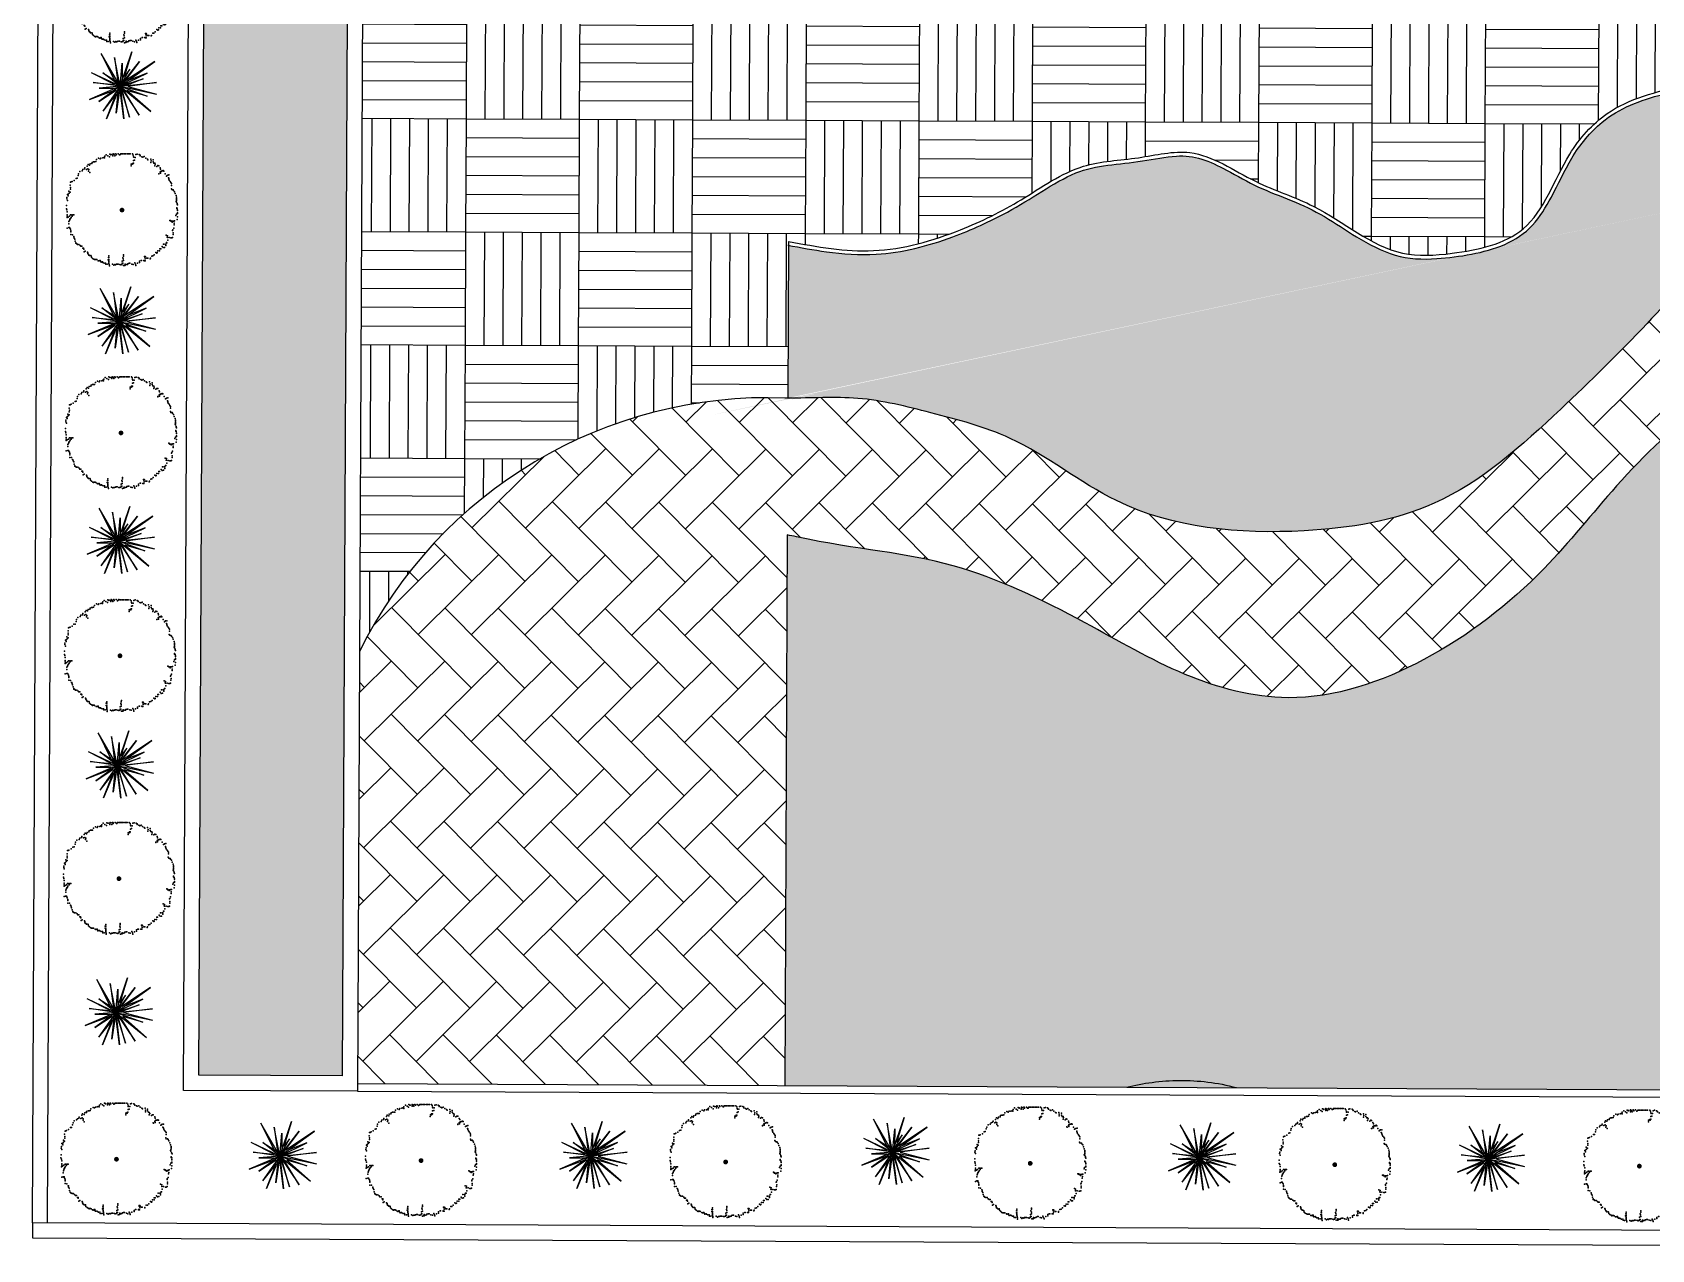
# Model space of a CAD drawing. Header units: metres. Extents: x 322294 to 7190115, y 7390841 to 10157759.
# Drawn here: x 323170.64 to 323192.44, y 7393311.26 to 7393327.65 of the extents above; entities that cross this region are included whole.
import ezdxf

# ---------------------------------------------------------------- set-up
doc = ezdxf.new("R2010")
doc.units = ezdxf.units.M
doc.layers.get('0').update_dxf_attribs({"lineweight": 18})
for name, color, linetype in [('Alvenaria', 6, 'Continuous'), ('DECK', 35, 'Continuous'), ('Piscina', 141, 'Continuous'), ('Piso externo', 254, 'Continuous'), ('VEGET', 64, 'Continuous')]:
    doc.layers.add(name, color=color, linetype=linetype)
doc.layers.add('linagrossa', color=7, linetype='Continuous', lineweight=25)

# ---------------------------------------------------------------- blocks, each defined once
blk = doc.blocks.new('A$C0D2935C8')
at = {"const_width": 0.25641}
blk.add_lwpolyline([(5.91658495039797, 5.977604519359645, 1), (6.17299495039797, 5.977604519359645, 1)], format="xyb", close=True, dxfattribs=at)
for p in [(1.816482855226944, 10.47461845432979), (2.108115451358905, 10.60899138067351), (2.242983085406279, 11.01310551471466), (2.265378079989792, 10.87823491086595), (2.310168069156815, 10.81104844769408), (2.354958058323841, 10.74386198452222), (2.556513009575451, 10.96781686176177), (2.601800665288777, 10.9907100269907), (2.691380643622826, 11.01310551471466), (2.803355616540387, 11.05789649016257), (2.938223250587762, 11.14747844105838), (3.050198223505323, 11.2370603919542), (3.162173196422884, 11.30424685512607), (3.162173196422884, 11.30424685512607), (3.364225814220795, 11.30424685512607), (3.723043394103293, 11.28185136740211), (3.812623372437342, 11.327140020355), (3.835018367020854, 11.46151294669873), (3.857911028150667, 11.48390843442268), (3.902701017317692, 11.52869940987059), (4.037070984818766, 11.61828136076641), (4.239123602616677, 11.70836098916721), (4.4630735484518, 11.79794294006303), (4.642731171666199, 11.84273391551094), (4.754706144583761, 11.84273391551094), (4.889573778631134, 11.84273391551094), (5.001548751548696, 11.84273391551094), (5.091128729882746, 11.79794294006303), (5.158811380179582, 11.84273391551094), (5.315576342264169, 11.9099203786828), (5.382761326014705, 11.93231586640676), (5.450443976311543, 11.95520903163569), (5.764471567027016, 11.86512940323489), (5.831656550777552, 11.86512940323489), (5.876446539944578, 11.93231586640676), (6.033211502029164, 11.95520903163569), (6.078499157742488, 11.95520903163569), (6.324844098161123, 11.95520903163569), (6.392029081911661, 11.95520903163569), (6.459711732208498, 11.84273391551094), (6.616476694293084, 11.77554745233907), (6.728949333756946, 11.95520903163569), (7.020084263342606, 11.9099203786828), (7.020084263342606, 11.9099203786828), (7.132556902806468, 11.12508295333443), (7.132556902806468, 11.12508295333443), (7.154951897389981, 11.21466490423025), (7.177346891973492, 11.64117452599535), (7.177346891973492, 11.19226941650629), (7.199741886557005, 11.5734903853185), (7.222136881140517, 11.50630392214664), (7.222136881140517, 11.46151294669873), (7.222136881140517, 11.39432648352687), (7.222136881140517, 11.25945587967816), (7.311716859474567, 11.39432648352687), (7.44658449352194, 11.61828136076641), (7.603349455606527, 11.59588587304246), (7.984562030072537, 11.55109489759455), (8.141824658703424, 11.46151294669873), (8.20900964245396, 11.43911745897478), (8.478247244002407, 11.48390843442268), (8.657904867216807, 11.48390843442268), (8.725089850967343, 10.74386198452222), (8.79227483471788, 10.87823491086595), (8.949039796802467, 10.85583942314199), (8.97193245793228, 11.43911745897478), (8.97193245793228, 11.05789649016257), (8.97193245793228, 10.87823491086595), (9.016722447099305, 11.34953550807896), (9.016722447099305, 11.25945587967816), (9.016722447099305, 11.25945587967816), (9.263067387517939, 10.92302588631386), (9.532304989066386, 10.83344393541804), (9.532304989066386, 10.78865295997013), (9.689567617697275, 10.72146649679827), (9.689567617697275, 10.67667552135036), (9.689567617697275, 10.49701394205374), (9.689567617697275, 10.47461845432979), (9.846332579781862, 10.72146649679827), (10.04838519757977, 10.5642004052256), (0.537977497781541, 9.039316529976766), (0.6051624815320782, 8.747677512060376), (0.6275574761155909, 9.308062382664223), (0.7400301155794526, 9.084107505424676), (0.8296100939135016, 9.308062382664223), (0.9191900722475506, 9.06171201770072), (0.964477727960876, 9.398142011065021), (0.9868727225443878, 9.48772396196084), (1.098847695461949, 9.53251493740875), (1.233217662963024, 9.82415395532514), (1.255612657546536, 9.913735906220959), (1.255612657546536, 9.48772396196084), (1.323295307843373, 9.712176516705366), (1.480060269927959, 10.07100199779362), (1.614927903975333, 10.11579297324153), (1.77169286605992, 10.40743199115792), (1.816482855226944, 10.34024552798606), (1.816482855226944, 10.27256138730921), (1.838877849810457, 10.20537492413735), (1.883667838977481, 10.11579297324153), (1.906062833560994, 10.11579297324153), (1.951350489274319, 10.09339748551758), (1.951350489274319, 10.07100199779362), (2.06332546219188, 10.11579297324153), (2.108115451358905, 9.913735906220959), (2.130510445942417, 9.936131393944914), (9.958805219245722, 10.31735236275712), (10.07078019216328, 10.42982747888188), (10.18275516508085, 10.16058394868944), (10.18275516508085, 10.07100199779362), (10.40720277746227, 10.04860651006967), (10.40720277746227, 9.868944930773049), (10.58686040067667, 9.644492376028523), (10.60925539526018, 9.801758467601186), (10.6540453844272, 9.756967492153276), (10.8332053410953, 9.465328474236886), (10.96807297514268, 9.330457870388178), (10.99046796972619, 9.19608494404445), (11.21491558210761, 9.06171201770072), (11.21491558210761, 8.77007299978433), (11.28210056585815, 9.039316529976766), (-3.876905463329194e-08, 7.065029867733899), (0.02239495581445805, 7.581121440394814), (0.06718494498148253, 7.80557399513934), (0.06718494498148253, 7.446748514051086), (0.111974934148507, 7.155109496134695), (0.1343699287320197, 7.895155946035159), (0.201554912482556, 7.917551433759114), (0.2687398962330931, 8.343563378019233), (0.2911348908166058, 8.09721301305573), (0.2911348908166058, 7.199900471582604), (0.3364225465299304, 8.18679496395155), (0.3588175411134431, 7.379064373374244), (0.3588175411134431, 7.222295959306559), (0.4260025248639794, 8.500829469591896), (0.537977497781541, 8.679993371383533), (0.6504501372454028, 7.311877910202379), (0.6952401264124282, 7.199900471582604), (0.9868727225443878, 7.17750498385865), (1.009267717127901, 7.087425355457854), (1.076452700878438, 7.110318520686786), (1.098847695461949, 7.065029867733899), (11.03525795889322, 8.500829469591896), (11.03525795889322, 8.43364300642003), (11.08004794806024, 8.545620445039805), (11.10244294264375, 8.456038494143986), (11.21491558210761, 8.679993371383533), (11.28210056585815, 8.500829469591896), (11.46126052252625, 8.365958865743188), (11.46126052252625, 8.09721301305573), (11.46126052252625, 8.051924360102843), (11.48365551710976, 8.47843398186794), (11.48365551710976, 8.38885203097212), (11.5513381674066, 7.895155946035159), (11.68570813490767, 7.895155946035159), (11.7304981240747, 7.379064373374244), (11.75289311865821, 7.670703391290634), (11.75289311865821, 7.670703391290634), (11.86536575812207, 7.446748514051086), (11.86536575812207, 7.065029867733899), (11.9101557472891, 7.222295959306559), (11.99973572562314, 7.491539489498995), (-3.876905463329194e-08, 6.84107499049435), (-3.876905463329194e-08, 6.773888527322486), (-3.876905463329194e-08, 6.639017923473779), (-3.876905463329194e-08, 6.527040484854004), (-3.876905463329194e-08, 6.369774393281344), (-3.876905463329194e-08, 6.324983417833434), (-3.876905463329194e-08, 6.257796954661569), (-3.876905463329194e-08, 6.16821500376575), (-3.876905463329194e-08, 6.033344399917044), (-3.876905463329194e-08, 5.988553424469134), (-3.876905463329194e-08, 5.921366961297269), (-3.876905463329194e-08, 5.809389522677495), (-3.876905463329194e-08, 5.54014599248506), (-3.876905463329194e-08, 5.293297950016579), (-3.876905463329194e-08, 5.270902462292624), (0.04478995039796985, 5.764100869724609), (0.04478995039796985, 5.315693437740534), (0.06718494498148253, 5.338088925464489), (0.08957993956499433, 5.719309894276699), (0.08957993956499433, 5.338088925464489), (0.111974934148507, 5.674518918828789), (1.098847695461949, 6.953052429114124), (1.278007652130048, 6.953052429114124), (10.85560033567882, 6.145819516041795), (10.99046796972619, 6.145819516041795), (11.16962792639429, 6.078135375364954), (11.16962792639429, 6.078135375364954), (11.28210056585815, 6.12342402831784), (11.48365551710976, 6.145819516041795), (11.5513381674066, 6.033344399917044), (11.77528811324172, 6.863470478218304), (11.77528811324172, 6.773888527322486), (11.77528811324172, 6.100530863088909), (11.77528811324172, 6.033344399917044), (11.82007810240875, 6.639017923473779), (11.86536575812207, 6.347378905557389), (11.86536575812207, 5.607332455656924), (11.86536575812207, 5.49535501703715), (11.86536575812207, 5.49535501703715), (11.88776075270558, 6.594226948025869), (11.88776075270558, 5.988553424469134), (11.88776075270558, 5.988553424469134), (11.88776075270558, 5.405275388636354), (11.9101557472891, 6.459854021682141), (11.9101557472891, 5.786496357448564), (11.93255074187261, 6.392169881005299), (11.93255074187261, 6.347378905557389), (11.93255074187261, 5.876575985849359), (11.93255074187261, 5.315693437740534), (11.99973572562314, 6.324983417833434), (11.99973572562314, 6.280192442385524), (12.02213072020666, 6.16821500376575), (-3.876905463329194e-08, 5.001658932100189), (0.02239495581445805, 4.642833451011934), (0.04478995039796985, 5.091240882996009), (0.06718494498148253, 4.777206377355664), (0.08957993956499433, 4.979263444376234), (0.08957993956499433, 4.754810889631709), (0.08957993956499433, 4.261612482199725), (0.201554912482556, 5.181320511396805), (0.201554912482556, 4.979263444376234), (0.201554912482556, 4.440776383991364), (0.2463449016495804, 4.104346390627064), (0.3135298854001176, 4.598042475564024), (0.3812125356969549, 3.992368952007289), (0.4260025248639794, 4.081950902903109), (0.4260025248639794, 3.880391513387515), (0.4483975194474921, 3.678334446366944), (0.537977497781541, 3.588752495471125), (10.99046796972619, 4.57564698784007), (10.99046796972619, 4.57564698784007), (11.16962792639429, 4.57564698784007), (11.16962792639429, 4.53085601239216), (11.16962792639429, 4.53085601239216), (11.3716805441922, 4.57564698784007), (11.39407553877571, 4.508460524668205), (11.48365551710976, 3.655938958642989), (11.48365551710976, 3.611147983195079), (11.52894317282309, 4.57564698784007), (11.52894317282309, 3.498672867070328), (11.57373316199011, 3.678334446366944), (11.64091814574065, 4.57564698784007), (11.64091814574065, 3.90278700111147), (11.64091814574065, 3.880391513387515), (11.66331314032416, 3.745520909538809), (11.68570813490767, 3.947577976559379), (11.75289311865821, 4.598042475564024), (11.75289311865821, 4.216821506751815), (11.75289311865821, 4.081950902903109), (11.82007810240875, 4.598042475564024), (11.88776075270558, 4.979263444376234), (11.88776075270558, 4.418380896267409), (11.88776075270558, 4.261612482199725), (11.9101557472891, 5.226111486844714), (11.9101557472891, 4.620437963287979), (11.97734073103963, 5.113636370719964), (12.04452571479017, 4.642833451011934), (0.4707925140310047, 3.431486403898464), (0.6275574761155909, 3.207531526658915), (0.8296100939135016, 3.117451898258119), (0.8520050884970143, 3.005474459638344), (0.8520050884970143, 2.89349702101857), (0.9191900722475506, 2.736230929445909), (1.031662711711413, 2.713835441721954), (1.076452700878438, 2.534173862425338), (1.166032679212487, 2.310218985185789), (1.233217662963024, 2.466987399253473), (1.323295307843373, 2.220139356784993), (1.524850259094984, 1.951393504097535), (1.614927903975333, 2.26542800973788), (1.637322898558846, 1.906602528649625), (1.682112887725871, 2.130557405889173), (1.704507882309383, 2.377405448357654), (1.704507882309383, 1.749336437076964), (1.861272844393969, 2.355009960633699), (1.861272844393969, 2.355009960633699), (2.018535473024856, 2.489382886977428), (10.18275516508085, 1.861313875696738), (10.18275516508085, 1.794127412524873), (10.27283280996119, 1.883709363420693), (10.49678275579632, 2.040975454993354), (10.56446540609316, 1.92899801637358), (10.60925539526018, 2.287823497461834), (10.67644037901072, 2.332614472909744), (10.74362536276125, 2.332614472909744), (10.85560033567882, 2.377405448357654), (10.90088799139214, 2.444591911529518), (10.96807297514268, 2.646648978550089), (10.96807297514268, 2.511778374701383), (11.0128629643097, 2.669044466274044), (11.14723293181078, 2.713835441721954), (11.25970557127464, 2.825812880341728), (11.34928554960869, 2.960683484190434), (11.3716805441922, 3.207531526658915), (11.3716805441922, 3.162242873706028), (11.3716805441922, 3.139847385982073), (11.3716805441922, 3.095056410534164), (11.39407553877571, 3.274717989830779), (11.39407553877571, 3.050265435086254), (11.39407553877571, 3.050265435086254), (11.50605051169327, 3.431486403898464), (1.838877849810457, 1.659754486181145), (1.928955494690807, 1.412906443712664), (2.15290544052593, 1.278533517368935), (2.354958058323841, 1.233244864416048), (2.6465906544558, 1.121267425796273), (2.668985649039313, 1.0092899871765), (2.870540600290924, 0.8072329201559283), (2.983013239754785, 0.582780365411403), (3.02780322892181, 0.4931984145155832), (3.050198223505323, 0.4260119513437184), (3.386620808804308, 0.3812209758958094), (3.633463415769244, 0.4036164636197643), (3.812623372437342, 0.4036164636197643), (4.037070984818766, 0.246350372047103), (4.126650963152815, 0.3812209758958094), (4.239123602616677, 0.2687458597710579), (4.351098575534238, 0.1791639088752381), (4.395888564701263, 0.08958195797941926), (4.530756198748637, 0.1791639088752381), (4.709916155416735, 0.04479098253150937), (4.867178784047622, 0.02239549480755443), (5.023943746132209, 0.08958195797941926), (5.023943746132209, 0.08958195797941926), (5.584813943812617, 7.083599484758452e-09), (5.921236529111602, 7.083599484758452e-09), (6.055606496612675, 0.04479098253150937), (6.257659114410587, 0.08958195797941926), (6.571686705126059, 0.08958195797941926), (6.594081699709572, 0.7848374324319733), (6.594081699709572, 0.6728599938121995), (6.594081699709572, 0.5155939022395382), (6.594081699709572, 0.4484074390676733), (6.728949333756946, 0.6056735306403347), (6.728949333756946, 0.3140345127239446), (6.728949333756946, 0.08958195797941926), (6.818529312090996, 0.1791639088752381), (6.86331930125802, 0.4931984145155832), (6.885714295841532, 0.06718647025546431), (6.975294274175582, 0.4260119513437184), (7.065371919055931, 0.3812209758958094), (7.065371919055931, 0.3812209758958094), (7.087766913639443, 0.3588254881718544), (7.199741886557005, 0.3140345127239446), (7.311716859474567, 0.2687458597710579), (7.53616447185599, 0.246350372047103), (7.962167035489024, 0.3364300004478995), (7.962167035489024, 0.246350372047103), (8.007454691202348, 0.08958195797941926), (8.029849685785862, 0.3588254881718544), (8.141824658703424, 0.4260119513437184), (8.298589620788011, 0.4708029267916283), (8.411062260251871, 0.4708029267916283), (8.702694856383832, 0.4708029267916283), (8.725089850967343, 0.6504645060882446), (8.926644802218956, 0.7848374324319733), (8.949039796802467, 0.8072329201559283), (9.083907430849841, 0.8296284078798832), (9.195882403767403, 0.8968148710517481), (9.420330016148828, 0.9421035240046347), (9.599987639363224, 1.0092899871765), (9.64477762853025, 1.031685474900454), (9.711962612280786, 1.121267425796273), (9.756752601447811, 1.3457199805408), (9.756752601447811, 1.210849376692093), (9.868727574365373, 1.480092906884528), (9.958805219245722, 1.6821499739051), (9.958805219245722, 1.6821499739051), (9.958805219245722, 1.6821499739051), (9.958805219245722, 1.569674857780348)]:
    blk.add_point(p)
blk = doc.blocks.new('*U54')
at = {"layer": 'VEGET', "xscale": 0.125, "yscale": 0.125, "zscale": 0.125}
blk.add_blockref('A$C0D2935C8', (-0.7527828547513309, -0.7472005649199218), dxfattribs=at)
blk = doc.blocks.new('*U55')
at = {"color": 0, "linetype": 'ByBlock', "lineweight": -2, "transparency": 16777216}
for p in [(-7.531577814756222e-16, -12.3), (-1.004210375300829e-15, -16.4), (-1.255262969126037e-15, -20.5), (-1.506315562951244e-15, -24.6), (-1.757368156776452e-15, -28.7), (-2.008420750601659e-15, -32.8)]:
    blk.add_blockref('*U54', p, dxfattribs=at)
blk = doc.blocks.new('A$C21090EC6')
for p, q in [((6.749999990448771, 5.999999985987621), (1.874999990448771, 12.74999998598762)), ((1.874999990448771, 12.74999998598762), (5.624999990448771, 7.124999985987621)), ((6.749999990448771, 5.999999985987621), (5.999999990448771, 13.12499998598762)), ((5.999999990448771, 13.12499998598762), (6.749999990448771, 7.499999985987621)), ((6.749999990448771, 5.999999985987621), (8.24999999044877, 13.12499998598762)), ((6.749999990448771, 7.499999985987621), (8.24999999044877, 13.12499998598762)), ((6.749999990448771, 5.999999985987621), (1.874999990448771, 9.749999985987621)), ((1.874999990448771, 9.749999985987621), (6.374999990448771, 6.374999985987621)), ((6.749999990448771, 5.999999985987621), (4.124999990448771, 11.24999998598762)), ((4.124999990448771, 11.24999998598762), (5.573275852517736, 7.629310330815207)), ((6.749999990448771, 5.999999985987621), (5.249999990448771, 10.49999998598762)), ((5.249999990448771, 10.49999998598762), (6.642857133305914, 7.017857128844764)), ((6.749999990448771, 5.999999985987621), (11.62499999044877, 11.99999998598762)), ((6.749999990448771, 5.999999985987621), (8.62499999044877, 11.24999998598762)), ((6.749999990448771, 5.999999985987621), (12.37499999044877, 9.749999985987621)), ((12.37499999044877, 9.749999985987621), (7.499999990448771, 6.749999985987621)), ((11.62499999044877, 11.99999998598762), (7.579495231484044, 7.328560793449434)), ((8.62499999044877, 11.24999998598762), (7.579495231484044, 7.328560793449434)), ((6.749999990448771, 5.999999985987621), (-9.551229140924988e-09, 8.249999985987621)), ((-9.551229140924988e-09, 8.249999985987621), (4.874999990448771, 6.749999985987621)), ((6.749999990448771, 5.999999985987621), (2.249999990448771, 6.374999985987621)), ((2.249999990448771, 6.374999985987621), (5.624999990448771, 6.374999985987621)), ((6.749999990448771, 5.999999985987621), (3.374999990448771, 7.874999985987621)), ((3.374999990448771, 7.874999985987621), (4.874999990448771, 6.749999985987621)), ((6.749999990448771, 5.999999985987621), (12.74999999044877, 7.874999985987621)), ((6.749999990448771, 5.999999985987621), (13.12499999044877, 6.749999985987621)), ((12.74999999044877, 7.874999985987621), (7.499999990448771, 6.374999985987621)), ((13.12499999044877, 6.749999985987621), (7.499999990448771, 5.999999985987621)), ((6.749999990448771, 5.999999985987621), (0.3749999904487709, 2.249999985987621)), ((0.3749999904487709, 2.249999985987621), (5.488636354085134, 4.806818167805803)), ((6.749999990448771, 5.999999985987621), (1.124999990448771, 4.874999985987621)), ((1.124999990448771, 4.874999985987621), (5.934593013704585, 5.520348823196923)), ((6.749999990448771, 5.999999985987621), (4.124999990448771, 0.3749999859876212)), ((6.749999990448771, 5.999999985987621), (4.124999990448771, 2.624999985987621)), ((4.124999990448771, 2.624999985987621), (5.934593013704585, 5.520348823196923)), ((6.374999990448771, 4.874999985987621), (4.124999990448771, 0.3749999859876212)), ((6.749999990448771, 5.999999985987621), (5.999999990448771, 0.7499999859876212)), ((5.999999990448771, 0.7499999859876212), (6.374999990448771, 4.874999985987621)), ((6.749999990448771, 5.999999985987621), (9.37499999044877, -1.401237881282213e-08)), ((6.749999990448771, 5.999999985987621), (13.12499999044877, 3.374999985987621)), ((6.749999990448771, 5.999999985987621), (7.124999990448771, 1.874999985987621)), ((6.749999990448771, 5.999999985987621), (11.99999999044877, 5.249999985987621)), ((6.749999990448771, 5.999999985987621), (9.74999999044877, 1.874999985987621)), ((6.749999990448771, 5.999999985987621), (11.62499999044877, 2.624999985987621)), ((7.124999990448771, 1.874999985987621), (7.124999990448771, 4.874999985987621)), ((9.74999999044877, 1.874999985987621), (7.499999990448771, 5.249999985987621)), ((9.37499999044877, -1.401237881282213e-08), (7.499999990448771, 4.874999985987621)), ((11.99999999044877, 5.249999985987621), (7.874999990448771, 5.624999985987621)), ((13.12499999044877, 3.374999985987621), (8.24999999044877, 5.249999985987621)), ((8.24999999044877, 5.249999985987621), (11.62499999044877, 2.624999985987621)), ((4.124999990448771, 0.3749999859876212), (4.124999990448771, 0.3749999859876212))]:
    blk.add_line(p, q)
blk = doc.blocks.new('*U56')
at = {"layer": 'VEGET', "xscale": 0.125, "yscale": 0.125, "zscale": 0.125}
blk.add_blockref('A$C0D2935C8', (-0.7527828547511035, -0.7472005649199218), dxfattribs=at)
blk = doc.blocks.new('*U51')
at = {"color": 0, "linetype": 'ByBlock', "lineweight": -2, "transparency": 16777216}
for p in [(-12, 0), (-9, 0), (-6, 0), (-3, 0), (0, 0)]:
    blk.add_blockref('*U56', p, dxfattribs=at)

msp = doc.modelspace()

# ---------------------------------------------------------------- hatches: boundary and pattern name
at = {"layer": 'DECK'}
h = msp.add_hatch(dxfattribs=at)
h.set_pattern_fill('AR-PARQ1', color=256, scale=0.004999999999999999, angle=-90.26122712084285)
h.set_pattern_definition([(359.7387728791571, (321944.8202772287, 7394942.984563339), (1.530932468872995, 1.517035851834239), [1.524, -1.524]), (359.7387728791571, (321944.8191191771, 7394942.730565978), (1.530932468872995, 1.517035851834239), [1.524, -1.524]), (359.7387728791571, (321944.8179611255, 7394942.476568618), (1.530932468872995, 1.517035851834239), [1.524, -1.524]), (359.7387728791571, (321944.8168030747, 7394942.222571258), (1.530932468872995, 1.517035851834239), [1.524, -1.524]), (359.7387728791571, (321944.8156450231, 7394941.968573898), (1.530932468872995, 1.517035851834239), [1.524, -1.524]), (359.7387728791571, (321944.8144869715, 7394941.714576538), (1.530932468872995, 1.517035851834239), [1.524, -1.524]), (359.7387728791571, (321944.8133289198, 7394941.460579178), (1.530932468872995, 1.517035851834239), [1.524, -1.524]), (269.7387728791572, (321946.3442613886, 7394942.97761503), (-1.530932468872995, -1.517035851834239), [1.524, -1.524]), (269.7387728791572, (321946.5982587487, 7394942.976456978), (-1.530932468872995, -1.517035851834239), [1.524, -1.524]), (269.7387728791572, (321946.8522561087, 7394942.975298927), (-1.530932468872995, -1.517035851834239), [1.524, -1.524]), (269.7387728791572, (321947.1062534686, 7394942.974140876), (-1.530932468872995, -1.517035851834239), [1.524, -1.524]), (269.7387728791572, (321947.3602508286, 7394942.972982825), (-1.530932468872995, -1.517035851834239), [1.524, -1.524]), (269.7387728791572, (321947.6142481886, 7394942.971824773), (-1.530932468872995, -1.517035851834239), [1.524, -1.524]), (269.7387728791572, (321947.8682455486, 7394942.970666721), (-1.530932468872995, -1.517035851834239), [1.524, -1.524])])
edge = h.paths.add_edge_path()
edge.add_spline(control_points=[(323180.8177116831, 7393324.833276642), (323181.1994711878, 7393324.762888297), (323181.980935604, 7393324.618802856), (323183.0591301393, 7393324.928385898), (323183.968436632, 7393325.374606975), (323184.6993277271, 7393325.907040493), (323185.5092063144, 7393325.93017266), (323186.3242819271, 7393326.140536907), (323187.0596995693, 7393325.604452717), (323188.0593491161, 7393325.309558597), (323188.8370910807, 7393324.604817377), (323189.8613563681, 7393324.665647678), (323190.8842266209, 7393324.890641978), (323191.2002069729, 7393325.921707575), (323191.8834375626, 7393326.695449622), (323192.7070373571, 7393326.903152368), (323193.484466782, 7393327.060399179), (323194.1674877079, 7393326.971251846), (323194.7829772392, 7393326.874228764), (323195.1411753587, 7393326.555553497), (323195.4356205012, 7393326.357419266), (323195.6148311938, 7393326.188954861), (323195.7185164492, 7393326.086377695)], knot_values=[0, 0, 0, 0, 1.121175050994834, 2.295053281410613, 3.179697215172347, 4.106523322434493, 4.837163583320176, 5.515537628713952, 6.453626561207718, 7.287821957608327, 8.599362262956383, 9.250860597013961, 10.23703405142404, 11.38713621036541, 12.11217419562519, 13.1798244577285, 13.76893162960188, 14.42169625077931, 15.19095837024913, 15.50982201494911, 15.80319997715319, 16.22799555667295, 16.22799555667295, 16.22799555667295, 16.22799555667295], degree=3, periodic=0)
edge.add_line((323195.7185164492, 7393326.086377695), (323195.7359466397, 7393329.909370611))
edge.add_line((323195.7359466404, 7393329.909370611), (323175.0911740317, 7393330.003496425))
edge.add_line((323175.0911740315, 7393330.003496426), (323175.0424442521, 7393319.315512175))
edge.add_arc((323180.5379236893, 7393316.600803086), 6.1294322494234, 87.8496153976264, 153.7111120904548, ccw=False)
edge.add_spline(control_points=[(323180.7679151947, 7393322.725918888), (323180.7813088942, 7393322.725689699), (323180.7947025936, 7393322.725460511), (323180.8081007027, 7393322.725284286)], knot_values=[19.0756298928001, 19.0756298928001, 19.0756298928001, 19.0756298928001, 19.11477409459467, 19.11477409459492, 19.11477409459492, 19.11477409459492], degree=3, periodic=0)
edge.add_line((323180.8081007027, 7393322.725284286), (323180.8177116827, 7393324.833276643))
at = {"layer": 'Piscina'}
h = msp.add_hatch(color=256, dxfattribs=at)
h.dxf.hatch_style = 1
h.paths.add_polyline_path([(323174.8110387559, 7393313.600298336), (323174.8848939813, 7393329.799088825), (323172.9547518835, 7393329.807888933), (323172.8808966581, 7393313.609098441)])
h = msp.add_hatch(color=256, dxfattribs=at)
h.dxf.hatch_style = 1
edge = h.paths.add_edge_path()
edge.add_spline(control_points=[(323180.8081007027, 7393322.725284286), (323181.1223548309, 7393322.721150903), (323181.7748157044, 7393322.772667401), (323182.7714630492, 7393322.51782031), (323184.0021460405, 7393322.199294973), (323185.4151538099, 7393321.023199398), (323187.5076188283, 7393320.834600955), (323189.6849334964, 7393321.181728799), (323191.1157857841, 7393322.464440271), (323192.660506097, 7393323.989789592), (323193.9953359701, 7393325.518712561), (323195.2530298358, 7393325.973263476), (323195.6596198516, 7393326.072340888)], knot_values=[2.554156273312632, 2.554156273312881, 2.554156273312881, 2.554156273312881, 3.47228781129866, 4.445793999676766, 5.539864799173426, 7.15466140881497, 9.648199859493037, 11.38866339296839, 13.45822573822081, 15.05190955032435, 17.83644555269876, 19.07562989280035, 19.07562989280035, 19.07562989280035, 19.07562989280035], degree=3, periodic=0)
edge.add_spline(control_points=[(323195.6596198516, 7393326.072340888), (323195.5763296377, 7393326.154061778), (323195.4917941685, 7393326.232948918), (323195.3109184608, 7393326.379412577), (323195.210525305, 7393326.445532792), (323195.0242421642, 7393326.590511054), (323194.9428396481, 7393326.662203182), (323194.7681769655, 7393326.768878233), (323194.6713275217, 7393326.807483766), (323194.3849934434, 7393326.889671622), (323194.1823778693, 7393326.915590585), (323193.8185993772, 7393326.96338976), (323193.6539268417, 7393326.979190498), (323193.3435060757, 7393326.969841112), (323193.1951710408, 7393326.946996411), (323192.8938090978, 7393326.886977466), (323192.739932155, 7393326.852724266), (323192.2856946142, 7393326.734431544), (323191.9986160696, 7393326.626898034), (323191.6084520864, 7393326.306235936), (323191.4724715084, 7393326.139864329), (323191.2616891703, 7393325.787087659), (323191.1795289561, 7393325.60396714), (323191.0133839071, 7393325.293778936), (323190.9332678111, 7393325.16279073), (323190.7285348726, 7393324.94163552), (323190.6002783332, 7393324.856032601), (323190.3181855124, 7393324.732791158), (323190.1651824029, 7393324.691927462), (323189.8540635904, 7393324.632968882), (323189.6975021733, 7393324.612592957), (323189.3514324069, 7393324.589050992), (323189.1611788364, 7393324.597335227), (323188.7998963755, 7393324.702846552), (323188.6304025307, 7393324.794237159), (323188.3186640313, 7393324.984618559), (323188.175362102, 7393325.081806535), (323187.8855632697, 7393325.253611108), (323187.7381935947, 7393325.322626424), (323187.4405316062, 7393325.443229981), (323187.2926156642, 7393325.497953746), (323186.9982387332, 7393325.633597772), (323186.8547711804, 7393325.718352903), (323186.6019580603, 7393325.853578805), (323186.4910576037, 7393325.907233389), (323186.2683000766, 7393325.976836076), (323186.1571010848, 7393325.989478651), (323185.8926342492, 7393325.974995838), (323185.7384739616, 7393325.942366835), (323185.4230431177, 7393325.891942761), (323185.2652187777, 7393325.87941538), (323184.9646392663, 7393325.839267873), (323184.8228870749, 7393325.809631408), (323184.5301870959, 7393325.692169215), (323184.3788409777, 7393325.602278898), (323184.0749154317, 7393325.412394364), (323183.9210999279, 7393325.314891947), (323183.5264880438, 7393325.100228618), (323183.2822411084, 7393324.989853359), (323182.6961769727, 7393324.772655248), (323182.3481647668, 7393324.680633113), (323181.7727766341, 7393324.647191441), (323181.549343694, 7393324.664643482), (323181.1566856864, 7393324.718699127), (323180.9867169249, 7393324.749915717), (323180.8174738789, 7393324.781118712)], knot_values=[0.00887907289325085, 0.00887907289325085, 0.00887907289325085, 0.00887907289325085, 0.3513439182401132, 0.3513439182401132, 0.7053176888245751, 0.7053176888245751, 1.024484980934886, 1.024484980934886, 1.3449948935466, 1.3449948935466, 1.917833556090677, 1.917833556090677, 2.410929878102635, 2.410929878102635, 2.860368871245376, 2.860368871245376, 3.309807864388116, 3.309807864388116, 4.218982769886134, 4.218982769886134, 4.848277285352539, 4.848277285352539, 5.405775681314328, 5.405775681314328, 5.846524494708831, 5.846524494708831, 6.287273308103334, 6.287273308103334, 6.720431200029061, 6.720431200029061, 7.153589091954789, 7.153589091954789, 7.694149674148818, 7.694149674148818, 8.244520118135458, 8.244520118135458, 8.733930768914462, 8.733930768914462, 9.223341419693462, 9.223341419693462, 9.683875332687379, 9.683875332687379, 10.14440924568129, 10.14440924568129, 10.50998959741657, 10.50998959741657, 10.87556994915185, 10.87556994915185, 11.32509191792752, 11.32509191792752, 11.7746138867032, 11.7746138867032, 12.22413585547888, 12.22413585547888, 12.74164526975407, 12.74164526975407, 13.25915468402926, 13.25915468402926, 14.03984860195687, 14.03984860195687, 15.05338643724737, 15.05338643724737, 15.69975130981714, 15.69975130981714, 16.19671862995729, 16.19671862995729, 16.19671862995729, 16.19671862995729], degree=3, periodic=0)
edge.add_line((323180.8174738789, 7393324.781118712), (323180.8081007028, 7393322.725284284))
h = msp.add_hatch(color=256, dxfattribs=at)
h.dxf.hatch_style = 1
edge = h.paths.add_edge_path()
edge.add_arc((323196.6099367286, 7393318.675991773), 5.450747971383811, -75.78524648665622, 71.64884360994877)
edge.add_line((323198.326050344, 7393323.849540602), (323198.3236145992, 7393323.315304616))
edge.add_arc((323198.2722786434, 7393323.315538673), 0.05133648973705775, -111.4466773214445, -0.2612271208428183, ccw=False)
edge.add_spline(control_points=[(323198.2523015357, 7393323.268248607), (323198.0204383611, 7393323.366196362), (323197.5063007628, 7393323.573913546), (323196.5912641425, 7393323.572603372), (323195.4245749867, 7393323.688640448), (323194.3134809315, 7393323.13986865), (323193.0036308253, 7393322.623627599), (323191.9805191202, 7393321.60956915), (323190.9116476427, 7393320.254437875), (323189.4722790881, 7393319.135374459), (323187.7032923969, 7393318.523542698), (323186.0901742739, 7393318.961231646), (323184.7142013703, 7393319.782658592), (323182.9439101196, 7393320.626415162), (323181.7287844714, 7393320.679431699), (323180.8410298739, 7393320.875839054), (323180.7996995638, 7393320.882648311)], knot_values=[0.07425057890706374, 0.07425057890706374, 0.07425057890706374, 0.07425057890706374, 0.8019127125007175, 1.682302942960419, 2.721634713791687, 4.168202022756401, 5.191147399644493, 6.827890595044167, 8.269142796155347, 10.24692424492761, 12.09662656230872, 13.47808161484512, 14.95543091272154, 16.83899330297836, 18.92756804383419, 19.03289516954315, 19.03289516954315, 19.03289516954315, 19.03289516954315], degree=3, periodic=0)
edge.add_line((323180.7996995638, 7393320.882648311), (323180.7659052018, 7393313.470474236))
edge.add_line((323180.7659052013, 7393313.470474237), (323197.948406088, 7393313.392133975))
at = {"layer": 'Piso externo'}
h = msp.add_hatch(dxfattribs=at)
h.set_pattern_fill('AR-HBONE', color=256, scale=0.004999999999999999, angle=-90.26122712084285)
h.set_pattern_definition([(314.7387728791571, (322051.8168568877, 7395675.723872134), (0.7184130228046197, -0.003275464047885635), [1.524, -0.5079999999999999]), (44.73877287915715, (322052.1744254232, 7395675.363028136), (0.7184130228046197, -0.003275464047885635), [1.524, -0.508])])
edge = h.paths.add_edge_path()
edge.add_line((323180.7659052013, 7393313.470474237), (323180.7996995632, 7393320.882648312))
edge.add_spline(control_points=[(323180.7996995638, 7393320.882648311), (323180.8410298739, 7393320.875839054), (323181.7287844714, 7393320.679431699), (323182.9439101196, 7393320.626415162), (323184.7142013703, 7393319.782658592), (323186.0901742739, 7393318.961231646), (323187.7032923969, 7393318.523542698), (323189.4722790881, 7393319.135374459), (323190.9116476427, 7393320.254437875), (323191.9805191202, 7393321.60956915), (323193.0036308253, 7393322.623627599), (323194.3134809315, 7393323.13986865), (323195.4245749867, 7393323.688640448), (323196.5912641425, 7393323.572603372), (323197.5063007628, 7393323.573913546), (323198.0204383611, 7393323.366196362), (323198.2523015357, 7393323.268248607)], knot_values=[0.07425057890706199, 0.07425057890706199, 0.07425057890706199, 0.07425057890706199, 0.1795777046160296, 2.268152445471852, 4.151714835728677, 5.629064133605091, 7.010519186141497, 8.8602215035226, 10.83800295229487, 12.27925515340605, 13.91599834880572, 14.93894372569381, 16.38551103465853, 17.4248428054898, 18.3052330359495, 19.03289516954315, 19.03289516954315, 19.03289516954315, 19.03289516954315], degree=3, periodic=0)
edge.add_arc((323198.2722786434, 7393323.315538673), 0.05133648973705774, 248.5533226785556, 359.7387728791571)
edge.add_line((323198.3236145995, 7393323.315304616), (323198.3373931492, 7393326.337377016))
edge.add_spline(control_points=[(323198.3373931494, 7393326.337377017), (323197.4390300532, 7393326.307676915), (323196.5406669569, 7393326.277976815), (323195.7185164492, 7393326.086377695)], knot_values=[0, 0, 0, 0, 2.494457420962743, 2.494457420962743, 2.494457420962743, 2.494457420962743], degree=3, periodic=0)
edge.add_spline(control_points=[(323195.7185164492, 7393326.086377695), (323195.6988402486, 7393326.08179223), (323195.6792077019, 7393326.077114034), (323195.6596198516, 7393326.072340888)], knot_values=[2.494457420962743, 2.494457420962743, 2.494457420962743, 2.494457420962743, 2.554156273312633, 2.554156273312633, 2.554156273312633, 2.554156273312633], degree=3, periodic=0)
edge.add_spline(control_points=[(323195.6596198516, 7393326.072340888), (323195.2530298358, 7393325.973263476), (323193.9953359701, 7393325.518712561), (323192.660506097, 7393323.989789592), (323191.1157857841, 7393322.464440271), (323189.6849334964, 7393321.181728799), (323187.5076188283, 7393320.834600955), (323185.4151538099, 7393321.023199398), (323184.0021460405, 7393322.199294973), (323182.7714630492, 7393322.51782031), (323181.7748157044, 7393322.772667401), (323181.1223548309, 7393322.721150903), (323180.8081007027, 7393322.725284286)], knot_values=[2.554156273312633, 2.554156273312633, 2.554156273312633, 2.554156273312633, 3.793340613414218, 6.577876615788631, 8.171560427892167, 10.24112277314458, 11.98158630661994, 14.47512475729801, 16.08992136693955, 17.18399216643621, 18.15749835481432, 19.0756298928001, 19.0756298928001, 19.0756298928001, 19.07562989280035], degree=3, periodic=0)
edge.add_arc((323180.5379236893, 7393316.600803086), 6.129432249423504, 87.6586721837017, 153.7111120904577)
edge.add_line((323175.0424442517, 7393319.315512174), (323175.0159144679, 7393313.496690198))
edge.add_line((323175.0159144676, 7393313.496690198), (323180.7659052019, 7393313.470474237))

# ---------------------------------------------------------------- linework, layer by layer
at = {"layer": 'Alvenaria'}
for p, q in [((323170.9237465204, 7393330.022496998), (323170.8398533842, 7393311.622074805)), ((323180.8177116831, 7393324.833276642), (323180.8081007027, 7393322.725284286)), ((323180.7996995638, 7393320.882648311), (323180.7659052013, 7393313.470474237)), ((323175.0154463551, 7393313.394018285), (323197.9609158195, 7393313.289402893)), ((323175.0159144676, 7393313.496690198), (323197.9613839319, 7393313.392074805))]:
    msp.add_line(p, q, dxfattribs=at)
for points in [[(323170.6398554629, 7393311.622986657), (323170.6389436109, 7393311.422988735), (323205.6386159432, 7393311.263414556), (323205.8386138644, 7393311.262502704), (323205.9243307038, 7393330.062920741), (323205.7243327826, 7393330.063832591)], [(323205.6395277953, 7393311.463412478), (323170.6398554629, 7393311.622986657), (323170.7237485992, 7393330.02340885)]]:
    msp.add_lwpolyline(points, dxfattribs=at)
for points in [[(323175.0911740315, 7393330.003496426), (323175.0154463551, 7393313.394018285), (323172.6746166089, 7393313.404690842), (323172.7503442852, 7393330.014168981)], [(323174.8848939813, 7393329.799088825), (323174.8110387559, 7393313.600298336), (323172.8808966581, 7393313.609098441), (323172.9547518835, 7393329.807888933)]]:
    msp.add_lwpolyline(points, close=True, dxfattribs=at)
msp.add_arc((323180.5379236893, 7393316.600803086), 6.129432249423417, 87.84961543305056, 153.7111121032907, dxfattribs=at)
for points, knots in [([(323180.8177116831, 7393324.833276642), (323181.1994711878, 7393324.762888297), (323181.980935604, 7393324.618802856), (323183.0591301393, 7393324.928385898), (323183.968436632, 7393325.374606975), (323184.6993277271, 7393325.907040493), (323185.5092063144, 7393325.93017266), (323186.3242819271, 7393326.140536907), (323187.0596995693, 7393325.604452717), (323188.0593491161, 7393325.309558597), (323188.8370910807, 7393324.604817377), (323189.8613563681, 7393324.665647678), (323190.8842266209, 7393324.890641978), (323191.2002069729, 7393325.921707575), (323191.8834375626, 7393326.695449622), (323192.7070373571, 7393326.903152368), (323193.484466782, 7393327.060399179), (323194.1674877079, 7393326.971251846), (323194.7829772392, 7393326.874228764), (323195.1411753587, 7393326.555553497), (323195.4356205012, 7393326.357419266), (323195.6148311938, 7393326.188954861), (323195.7185164492, 7393326.086377695)], [0, 0, 0, 0, 1.121175050994834, 2.295053281410613, 3.179697215172347, 4.106523322434493, 4.837163583320176, 5.515537628713952, 6.453626561207718, 7.287821957608327, 8.599362262956383, 9.250860597013961, 10.23703405142404, 11.38713621036541, 12.11217419562519, 13.1798244577285, 13.76893162960188, 14.42169625077931, 15.19095837024913, 15.50982201494911, 15.80319997715319, 16.22799555667295, 16.22799555667295, 16.22799555667295, 16.22799555667295]), ([(323180.808403225, 7393324.782791122), (323180.9806436517, 7393324.751033646), (323181.1536363204, 7393324.719118921), (323181.549343694, 7393324.664643482), (323181.7727766341, 7393324.647191441), (323182.3481647668, 7393324.680633113), (323182.6961769727, 7393324.772655248), (323183.2822411084, 7393324.989853359), (323183.5264880438, 7393325.100228618), (323183.9210999279, 7393325.314891947), (323184.0749154317, 7393325.412394364), (323184.3788409777, 7393325.602278898), (323184.5301870959, 7393325.692169215), (323184.8228870749, 7393325.809631408), (323184.9646392663, 7393325.839267873), (323185.2652187777, 7393325.87941538), (323185.4230431177, 7393325.891942761), (323185.7384739616, 7393325.942366835), (323185.8926342492, 7393325.974995838), (323186.1571010848, 7393325.989478651), (323186.2683000766, 7393325.976836076), (323186.4910576037, 7393325.907233389), (323186.6019580603, 7393325.853578805), (323186.8547711804, 7393325.718352903), (323186.9982387332, 7393325.633597772), (323187.2926156642, 7393325.497953746), (323187.4405316062, 7393325.443229981), (323187.7381935947, 7393325.322626424), (323187.8855632697, 7393325.253611108), (323188.175362102, 7393325.081806535), (323188.3186640313, 7393324.984618559), (323188.6304025307, 7393324.794237159), (323188.7998963755, 7393324.702846552), (323189.1611788364, 7393324.597335227), (323189.3514324069, 7393324.589050992), (323189.6975021733, 7393324.612592957), (323189.8540635904, 7393324.632968882), (323190.1651824029, 7393324.691927462), (323190.3181855124, 7393324.732791158), (323190.6002783332, 7393324.856032601), (323190.7285348726, 7393324.94163552), (323190.9332678111, 7393325.16279073), (323191.0133839071, 7393325.293778936), (323191.1795289561, 7393325.60396714), (323191.2616891703, 7393325.787087659), (323191.4724715084, 7393326.139864329), (323191.6084520864, 7393326.306235936), (323191.9986160696, 7393326.626898034), (323192.2856946142, 7393326.734431544), (323192.739932155, 7393326.852724266), (323192.8938090978, 7393326.886977466), (323193.1951710408, 7393326.946996411), (323193.3435060757, 7393326.969841112), (323193.6539268417, 7393326.979190498), (323193.8185993772, 7393326.96338976), (323194.1823778693, 7393326.915590585), (323194.3849934434, 7393326.889671622), (323194.6713275217, 7393326.807483766), (323194.7681769655, 7393326.768878233), (323194.9428396481, 7393326.662203182), (323195.0242421642, 7393326.590511054), (323195.210525305, 7393326.445532792), (323195.3109184608, 7393326.379412577), (323195.4917941685, 7393326.232948918), (323195.5763296377, 7393326.154061778), (323195.6596198516, 7393326.072340888)], [0, 0, 0, 0, 0.5058463930334033, 0.5058463930334033, 1.152211265603169, 1.152211265603169, 2.165749100893664, 2.165749100893664, 2.946443018821276, 2.946443018821276, 3.463952433096469, 3.463952433096469, 3.981461847371663, 3.981461847371663, 4.43098381614734, 4.43098381614734, 4.880505784923018, 4.880505784923018, 5.330027753698695, 5.330027753698695, 5.695608105433971, 5.695608105433971, 6.061188457169247, 6.061188457169247, 6.521722370163162, 6.521722370163162, 6.982256283157077, 6.982256283157077, 7.471666933936079, 7.471666933936079, 7.96107758471508, 7.96107758471508, 8.511448028701722, 8.511448028701722, 9.05200861089575, 9.05200861089575, 9.485166502821478, 9.485166502821478, 9.918324394747206, 9.918324394747206, 10.35907320814171, 10.35907320814171, 10.79982202153621, 10.79982202153621, 11.357320417498, 11.357320417498, 11.98661493296441, 11.98661493296441, 12.89578983846242, 12.89578983846242, 13.34522883160516, 13.34522883160516, 13.7946678247479, 13.7946678247479, 14.28776414675986, 14.28776414675986, 14.86060280930394, 14.86060280930394, 15.18111272191565, 15.18111272191565, 15.50028001402596, 15.50028001402596, 15.85425378461043, 15.85425378461043, 16.19671862995729, 16.19671862995729, 16.19671862995729, 16.19671862995729]), ([(323198.2523015357, 7393323.268248607), (323198.0204383611, 7393323.366196362), (323197.5063007628, 7393323.573913546), (323196.5912641425, 7393323.572603372), (323195.4245749867, 7393323.688640448), (323194.3134809315, 7393323.13986865), (323193.0036308253, 7393322.623627599), (323191.9805191202, 7393321.60956915), (323190.9116476427, 7393320.254437875), (323189.4722790881, 7393319.135374459), (323187.7032923969, 7393318.523542698), (323186.0901742739, 7393318.961231646), (323184.7142013703, 7393319.782658592), (323182.9439101196, 7393320.626415162), (323181.7287844714, 7393320.679431699), (323180.8410298739, 7393320.875839054), (323180.7996995638, 7393320.882648311)], [0.07425057890706374, 0.07425057890706374, 0.07425057890706374, 0.07425057890706374, 0.8019127125007175, 1.682302942960419, 2.721634713791687, 4.168202022756401, 5.191147399644493, 6.827890595044167, 8.269142796155347, 10.24692424492761, 12.09662656230872, 13.47808161484512, 14.95543091272154, 16.83899330297836, 18.92756804383419, 19.03289516954315, 19.03289516954315, 19.03289516954315, 19.03289516954315])]:
    msp.add_open_spline(points, degree=3, knots=knots, dxfattribs=at)
msp.add_spline([(323195.7185164492, 7393326.086377695), (323194.5069681011, 7393325.63252871), (323192.3740778298, 7393323.728725641), (323191.2123103383, 7393322.576459518), (323189.5071619372, 7393321.308551967), (323187.7589029002, 7393320.938540518), (323185.2311633264, 7393321.344873653), (323183.800451965, 7393322.182665791), (323182.7314026707, 7393322.527586643), (323181.7507639116, 7393322.720986396), (323180.8081007027, 7393322.725284286), (323180.7679151947, 7393322.725918888)], degree=3, dxfattribs=at)
at = {"layer": 'linagrossa'}
msp.add_open_spline([(323185.3683967846, 7393313.449490074), (323185.5883916408, 7393313.502838285), (323185.8281504142, 7393313.538043922), (323186.3298977975, 7393313.541699945), (323186.590109154, 7393313.512045944), (323186.8481189382, 7393313.442743571)], degree=3, knots=[10.93212025818617, 10.93212025818617, 10.93212025818617, 10.93212025818617, 11.49308417146514, 11.49308417146514, 12.01859591246322, 12.01859591246322, 12.01859591246322, 12.01859591246322], dxfattribs=at)

# ---------------------------------------------------------------- block references
at = {"rotation": 269.7387728791572}
for name, p in [('*U51', (323171.8043849762, 7393316.25868464)), ('*U55', (323204.570800863, 7393312.332816191))]:
    msp.add_blockref(name, p, dxfattribs=at)
at = {"layer": 'VEGET', "xscale": 0.0689040690710979, "yscale": 0.0689040690710979, "zscale": 0.0689040690710979, "rotation": 269.7387728791572}
for p in [(323171.4093929726, 7393327.388547653), (323171.3949692596, 7393324.224970524), (323171.3814886301, 7393321.268241517), (323171.3677149769, 7393318.247243114), (323171.3525606368, 7393314.923416303), (323173.5602310793, 7393312.989178192), (323177.7408161112, 7393312.989917886), (323181.8078763611, 7393313.043418751), (323185.9359625743, 7393312.970700303), (323189.8237126032, 7393312.953021634)]:
    msp.add_blockref('A$C21090EC6', p, dxfattribs=at)

doc.saveas('drawing.dxf')
